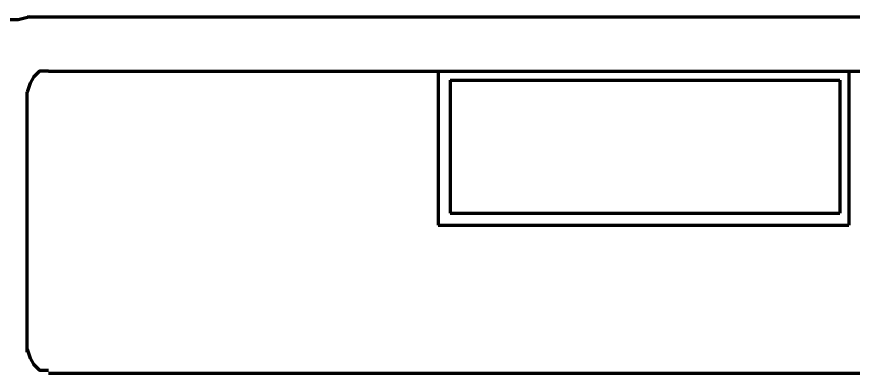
# Model space of a CAD drawing. Header units: millimetres. Extents: x 2273 to 2522, y 1034 to 1187.
# Drawn here: x 2460.506 to 2461.321, y 1051.693 to 1052.04 of the extents above; entities that cross this region are included whole.
import ezdxf

# ---------------------------------------------------------------- set-up
doc = ezdxf.new("R2010")
doc.units = ezdxf.units.MM
doc.layers.add('LAYER8', color=8, linetype='Continuous')
doc.layers.add('PAREDES', color=4, linetype='Continuous', lineweight=100)

# ---------------------------------------------------------------- blocks, each defined once
blk = doc.blocks.new('CAR')
at = {"layer": 'PAREDES', "color": 0, "linetype": 'Continuous'}
for points in [[(73.57696, 145.22451), (73.57696, 146.42451)], [(73.6299, 145.2451), (73.6299, 146.40392)], [(73.92402, 145.2451), (73.92402, 146.40392)], [(73.6299, 146.02451), (73.7799, 146.02451)], [(73.6299, 145.62451), (73.6299, 146.02451)], [(73.7799, 145.62451), (73.7799, 146.02451)], [(73.63873, 146.01569), (73.76814, 146.01569)], [(73.63873, 145.63627), (73.63873, 146.01569)], [(73.76814, 145.63627), (73.76814, 146.01569)], [(73.63873, 145.63627), (73.76814, 145.63627)], [(73.6299, 145.62451), (73.7799, 145.62451)], [(73.6299, 145.2451), (73.6299, 145.23627), (73.63578, 145.23039), (73.64167, 145.22745), (73.65049, 145.22451)], [(73.90049, 145.22451), (73.90931, 145.22745), (73.9152, 145.23039), (73.92108, 145.23627), (73.92108, 145.2451)], [(73.57696, 145.22745), (73.5799, 145.21569), (73.5799, 145.20686), (73.58284, 145.1951), (73.58578, 145.18627), (73.59167, 145.17745), (73.59461, 145.16863), (73.60049, 145.16275), (73.60637, 145.15392), (73.6152, 145.14804), (73.62108, 145.14216), (73.6299, 145.13922), (73.63873, 145.13333), (73.64755, 145.13039), (73.65931, 145.12745), (73.66814, 145.12745), (73.6799, 145.12451)], [(73.90343, 145.22451), (73.65049, 145.22451)]]:
    blk.add_lwpolyline(points, dxfattribs=at)

msp = doc.modelspace()

# ---------------------------------------------------------------- block references
at = {"layer": 'LAYER8', "linetype": 'ByBlock', "rotation": 270}
msp.add_blockref('CAR', (2315.29183, 1125.61656), dxfattribs=at)

doc.saveas('drawing.dxf')
